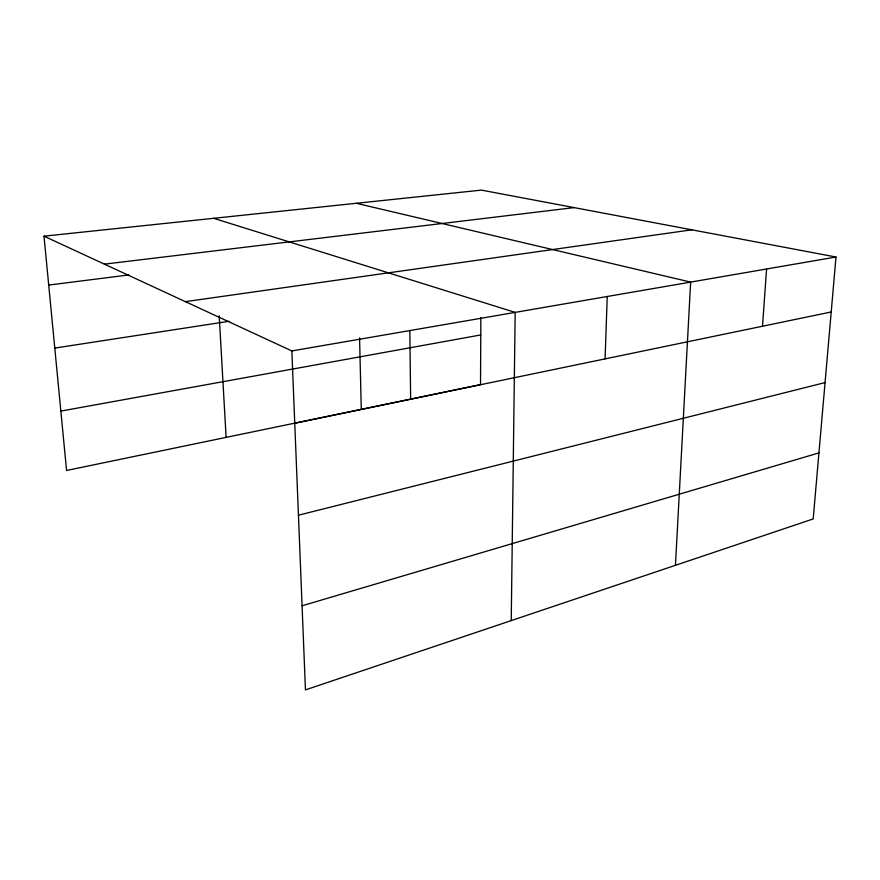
<?xml version="1.0" encoding="UTF-8"?>
<svg xmlns="http://www.w3.org/2000/svg" width="880" height="880" viewBox="0 0 880 880"><rect width="100%" height="100%" fill="white"/><g stroke="black" fill="none" stroke-linecap="round" stroke-linejoin="round"><path stroke-width="1.32" d="M480.843 317.482L480.524 384.626L66.572 470.47L44 236.17L481.437 190.113L836 257.015L813.186 518.936L305.448 689.887L291.852 350.933L44 236.17M511.236 620.598L515.185 312.389L213.653 218.317M605.088 358.886L607.233 296.505M675.444 565.312L690.646 282.106L356.345 203.291M762.498 326.238L766.579 268.994M302.082 605.781L818.939 452.903M298.441 515.207L825.066 382.58M294.756 423.258L831.215 311.982M60.852 411.092L480.755 334.95M291.852 350.933L836 257.015M54.78 348.084L229.086 321.277M185.394 301.642L691.834 229.812M48.708 285.065L128.81 274.945M104.401 264.143L574.145 207.603M219.208 315.887L226.116 437.382M359.568 337.887L361.284 409.354M409.816 330.572L410.641 399.223"/></g></svg>
